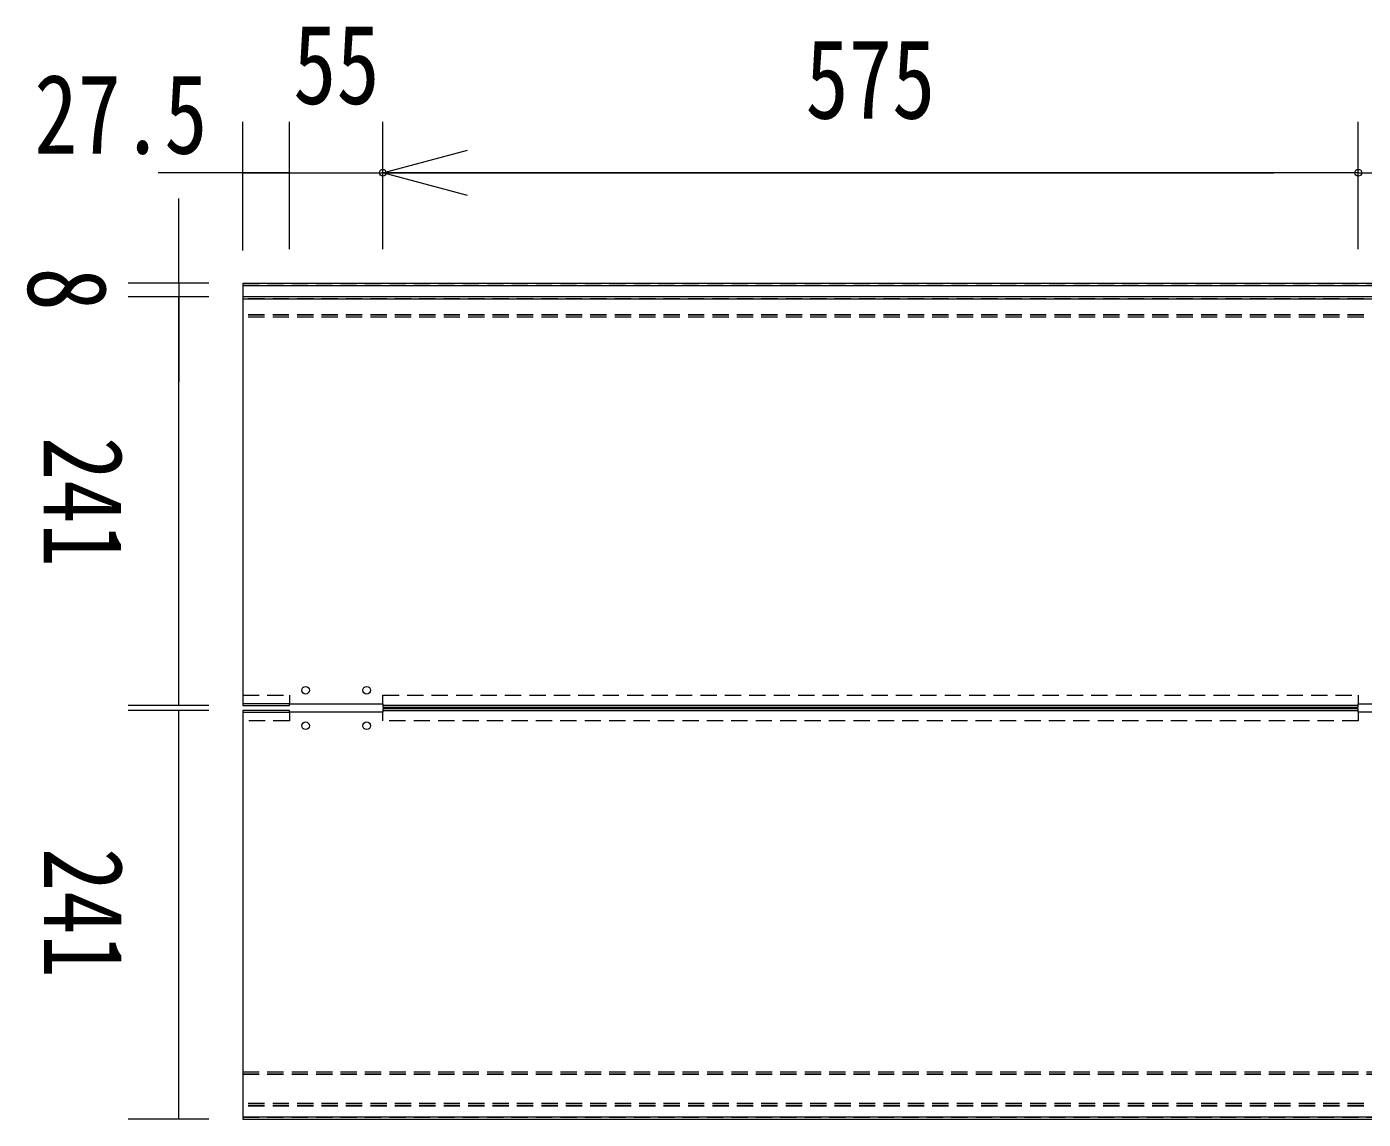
# Model space of a CAD drawing. Units: millimetres, scale not verified. Extents: x -2012 to 2012, y -1388 to 1388.
# Drawn here: x -638 to 150, y -813 to -169 of the extents above; entities that cross this region are included whole.
import ezdxf
from ezdxf.enums import TextEntityAlignment as Align

# ---------------------------------------------------------------- set-up
doc = ezdxf.new("R2010")
doc.units = ezdxf.units.MM
doc.header["$LTSCALE"] = 8
doc.header["$PDMODE"] = 32
doc.header["$PDSIZE"] = 4
doc.linetypes.add('DASHED1', pattern=[1.8, 1.2, -0.6])
doc.layers.add('0-0_0', color=134, linetype='Continuous', lineweight=18)
doc.layers.add('0-1__2M_幅広ｺｰﾅｰ', color=134, linetype='Continuous', lineweight=18)
doc.styles.add('ＭＳ ゴシック', font='')
doc.styles.get('ＭＳ ゴシック').set_extended_font_data('MS Gothic')

msp = doc.modelspace()

# ---------------------------------------------------------------- linework, layer by layer
at = {"layer": '0-0_0'}
for p, q in [((-510.402, -300.893), (-510.402, -225.084)), ((-482.902, -300.198), (-482.902, -225.084)), ((-482.902, -300.198), (-482.902, -225.084)), ((-427.902, -300.198), (-427.902, -225.084)), ((-427.902, -300.19), (-427.902, -225.084)), ((147.098, -300.19), (147.098, -225.084)), ((147.098, -300.198), (147.098, -225.084)), ((-510.402, -255.084), (-560.402, -255.084)), ((-482.902, -255.084), (-532.902, -255.084)), ((-510.402, -255.084), (-482.902, -255.084)), ((-482.902, -255.084), (-427.902, -255.084)), ((-482.902, -255.084), (-432.902, -255.084)), ((-427.902, -255.084), (-377.902, -255.084)), ((147.098, -255.084), (-427.902, -255.084)), ((-377.902, -255.084), (-327.902, -255.084)), ((-377.902, -255.084), (97.098, -255.084)), ((147.098, -255.084), (97.098, -255.084)), ((147.098, -255.084), (202.098, -255.084)), ((-548.049, -320.198), (-548.049, -270.198)), ((-530.402, -320.198), (-578.049, -320.198)), ((-548.049, -320.198), (-548.049, -328.198)), ((-530.402, -328.198), (-578.049, -328.198)), ((-530.402, -328.198), (-578.049, -328.198)), ((-548.049, -328.198), (-548.049, -378.198)), ((-548.049, -569.198), (-548.049, -328.198)), ((-530.402, -569.198), (-578.049, -569.198)), ((-530.402, -572.198), (-578.049, -572.198)), ((-548.049, -813.198), (-548.049, -572.198)), ((-530.402, -813.198), (-578.049, -813.198))]:
    msp.add_line(p, q, dxfattribs=at)
msp.add_lwpolyline([(-377.902, -268.482), (-427.902, -255.084), (-377.902, -241.686)], dxfattribs=at)
for p in [(-427.902, -255.084), (147.098, -255.084)]:
    msp.add_point(p, dxfattribs=at)
at = {"layer": '0-1__2M_幅広ｺｰﾅｰ', "color": 4, "lineweight": 9}
for p, q in [((-510.402, -320.198), (-510.402, -569.198)), ((-510.402, -320.198), (1489.598, -320.198)), ((-510.402, -572.198), (-510.402, -813.198)), ((-510.402, -813.198), (1489.598, -813.198))]:
    msp.add_line(p, q, dxfattribs=at)
at = {"layer": '0-1__2M_幅広ｺｰﾅｰ', "linetype": 'DASHED1'}
for p, q in [((-510.402, -321.398), (1489.598, -321.398)), ((-510.402, -321.588), (1489.598, -321.588)), ((-510.402, -328.006), (1489.598, -328.006)), ((1489.598, -329.398), (-510.402, -329.398)), ((1489.598, -329.588), (-510.402, -329.588)), ((1489.598, -338.806), (-510.402, -338.806)), ((1489.598, -338.998), (-510.402, -338.998)), ((1489.598, -340.198), (-510.402, -340.198)), ((-510.402, -563.198), (-482.902, -563.198)), ((-482.902, -563.198), (-482.902, -568.198)), ((147.098, -563.198), (147.098, -568.198)), ((-510.402, -567.992), (-482.902, -567.992)), ((-510.402, -567.998), (-482.902, -567.998)), ((-482.902, -573.398), (-510.402, -573.398)), ((-482.902, -573.402), (-510.402, -573.402)), ((-482.902, -573.198), (-482.902, -578.198)), ((-427.902, -568.992), (147.098, -568.992)), ((-427.902, -568.998), (147.098, -568.998)), ((147.098, -572.398), (-427.902, -572.398)), ((147.098, -572.402), (-427.902, -572.402)), ((147.098, -573.198), (147.098, -578.198)), ((-482.902, -578.198), (-510.402, -578.198)), ((-510.402, -785.198), (1489.598, -785.198)), ((-510.402, -786.398), (1489.598, -786.398)), ((-510.402, -786.588), (1489.598, -786.588)), ((1489.598, -803.806), (-510.402, -803.806)), ((1489.598, -803.998), (-510.402, -803.998)), ((1489.598, -805.198), (-510.402, -805.198)), ((1489.598, -805.388), (-510.402, -805.388)), ((-510.402, -811.806), (1489.598, -811.806)), ((-510.402, -811.998), (1489.598, -811.998))]:
    msp.add_line(p, q, dxfattribs=at)
at = {"layer": '0-1__2M_幅広ｺｰﾅｰ'}
for p, q in [((-510.402, -321.588), (1489.598, -321.588)), ((-510.402, -328.006), (1489.598, -328.006)), ((1489.598, -328.198), (-510.402, -328.198)), ((1489.598, -329.588), (-510.402, -329.588)), ((-510.402, -567.992), (-482.902, -567.992)), ((-510.402, -569.198), (-482.902, -569.198)), ((-482.902, -572.198), (-510.402, -572.198)), ((-482.902, -573.402), (-510.402, -573.402)), ((-482.902, -569.198), (-482.902, -568.198)), ((-482.902, -568.198), (-427.902, -568.198)), ((-482.902, -573.198), (-482.902, -572.198)), ((-427.902, -573.198), (-482.902, -573.198)), ((-427.902, -568.198), (-427.902, -570.198)), ((-427.902, -568.992), (147.098, -568.992)), ((-427.902, -570.198), (147.098, -570.198)), ((147.098, -571.198), (-427.902, -571.198)), ((-427.902, -571.198), (-427.902, -573.198)), ((147.098, -572.402), (-427.902, -572.402)), ((147.098, -570.198), (147.098, -568.198)), ((147.098, -568.198), (202.098, -568.198)), ((-510.402, -811.806), (1489.598, -811.806))]:
    msp.add_line(p, q, dxfattribs=at)
at = {"layer": '0-1__2M_幅広ｺｰﾅｰ', "linetype": 'DASHED1'}
for points in [[(-427.902, -568.198), (-427.902, -563.198), (147.098, -563.198)], [(147.098, -578.198), (-427.902, -578.198), (-427.902, -573.198)]]:
    msp.add_lwpolyline(points, dxfattribs=at)
at = {"layer": '0-1__2M_幅広ｺｰﾅｰ'}
msp.add_lwpolyline([(202.098, -571.198), (202.098, -573.198), (147.098, -573.198), (147.098, -571.198)], dxfattribs=at)
for centre in [(-473.402, -560.198), (-437.402, -560.198), (-473.402, -581.198), (-437.402, -581.198)]:
    msp.add_circle(centre, 2.25, dxfattribs=at)

# ---------------------------------------------------------------- texts
at = {"layer": '0-0_0', "color": 2, "style": 'ＭＳ ゴシック', "width": 0.8}
for s, p in [('55', (-480.769, -228.651)), ('575', (-178.802, -237.276)), ('27.5', (-633.347, -257.941))]:
    msp.add_text(s, height=46.92, dxfattribs=at).set_placement(p, align=Align.BOTTOM_LEFT)
for s, p in [('8', (-651.099, -310.99)), ('241', (-641.802, -410.798)), ('241', (-641.726, -653.182))]:
    msp.add_text(s, height=46.92, rotation=270, dxfattribs=at).set_placement(p, align=Align.BOTTOM_LEFT)

doc.saveas('drawing.dxf')
